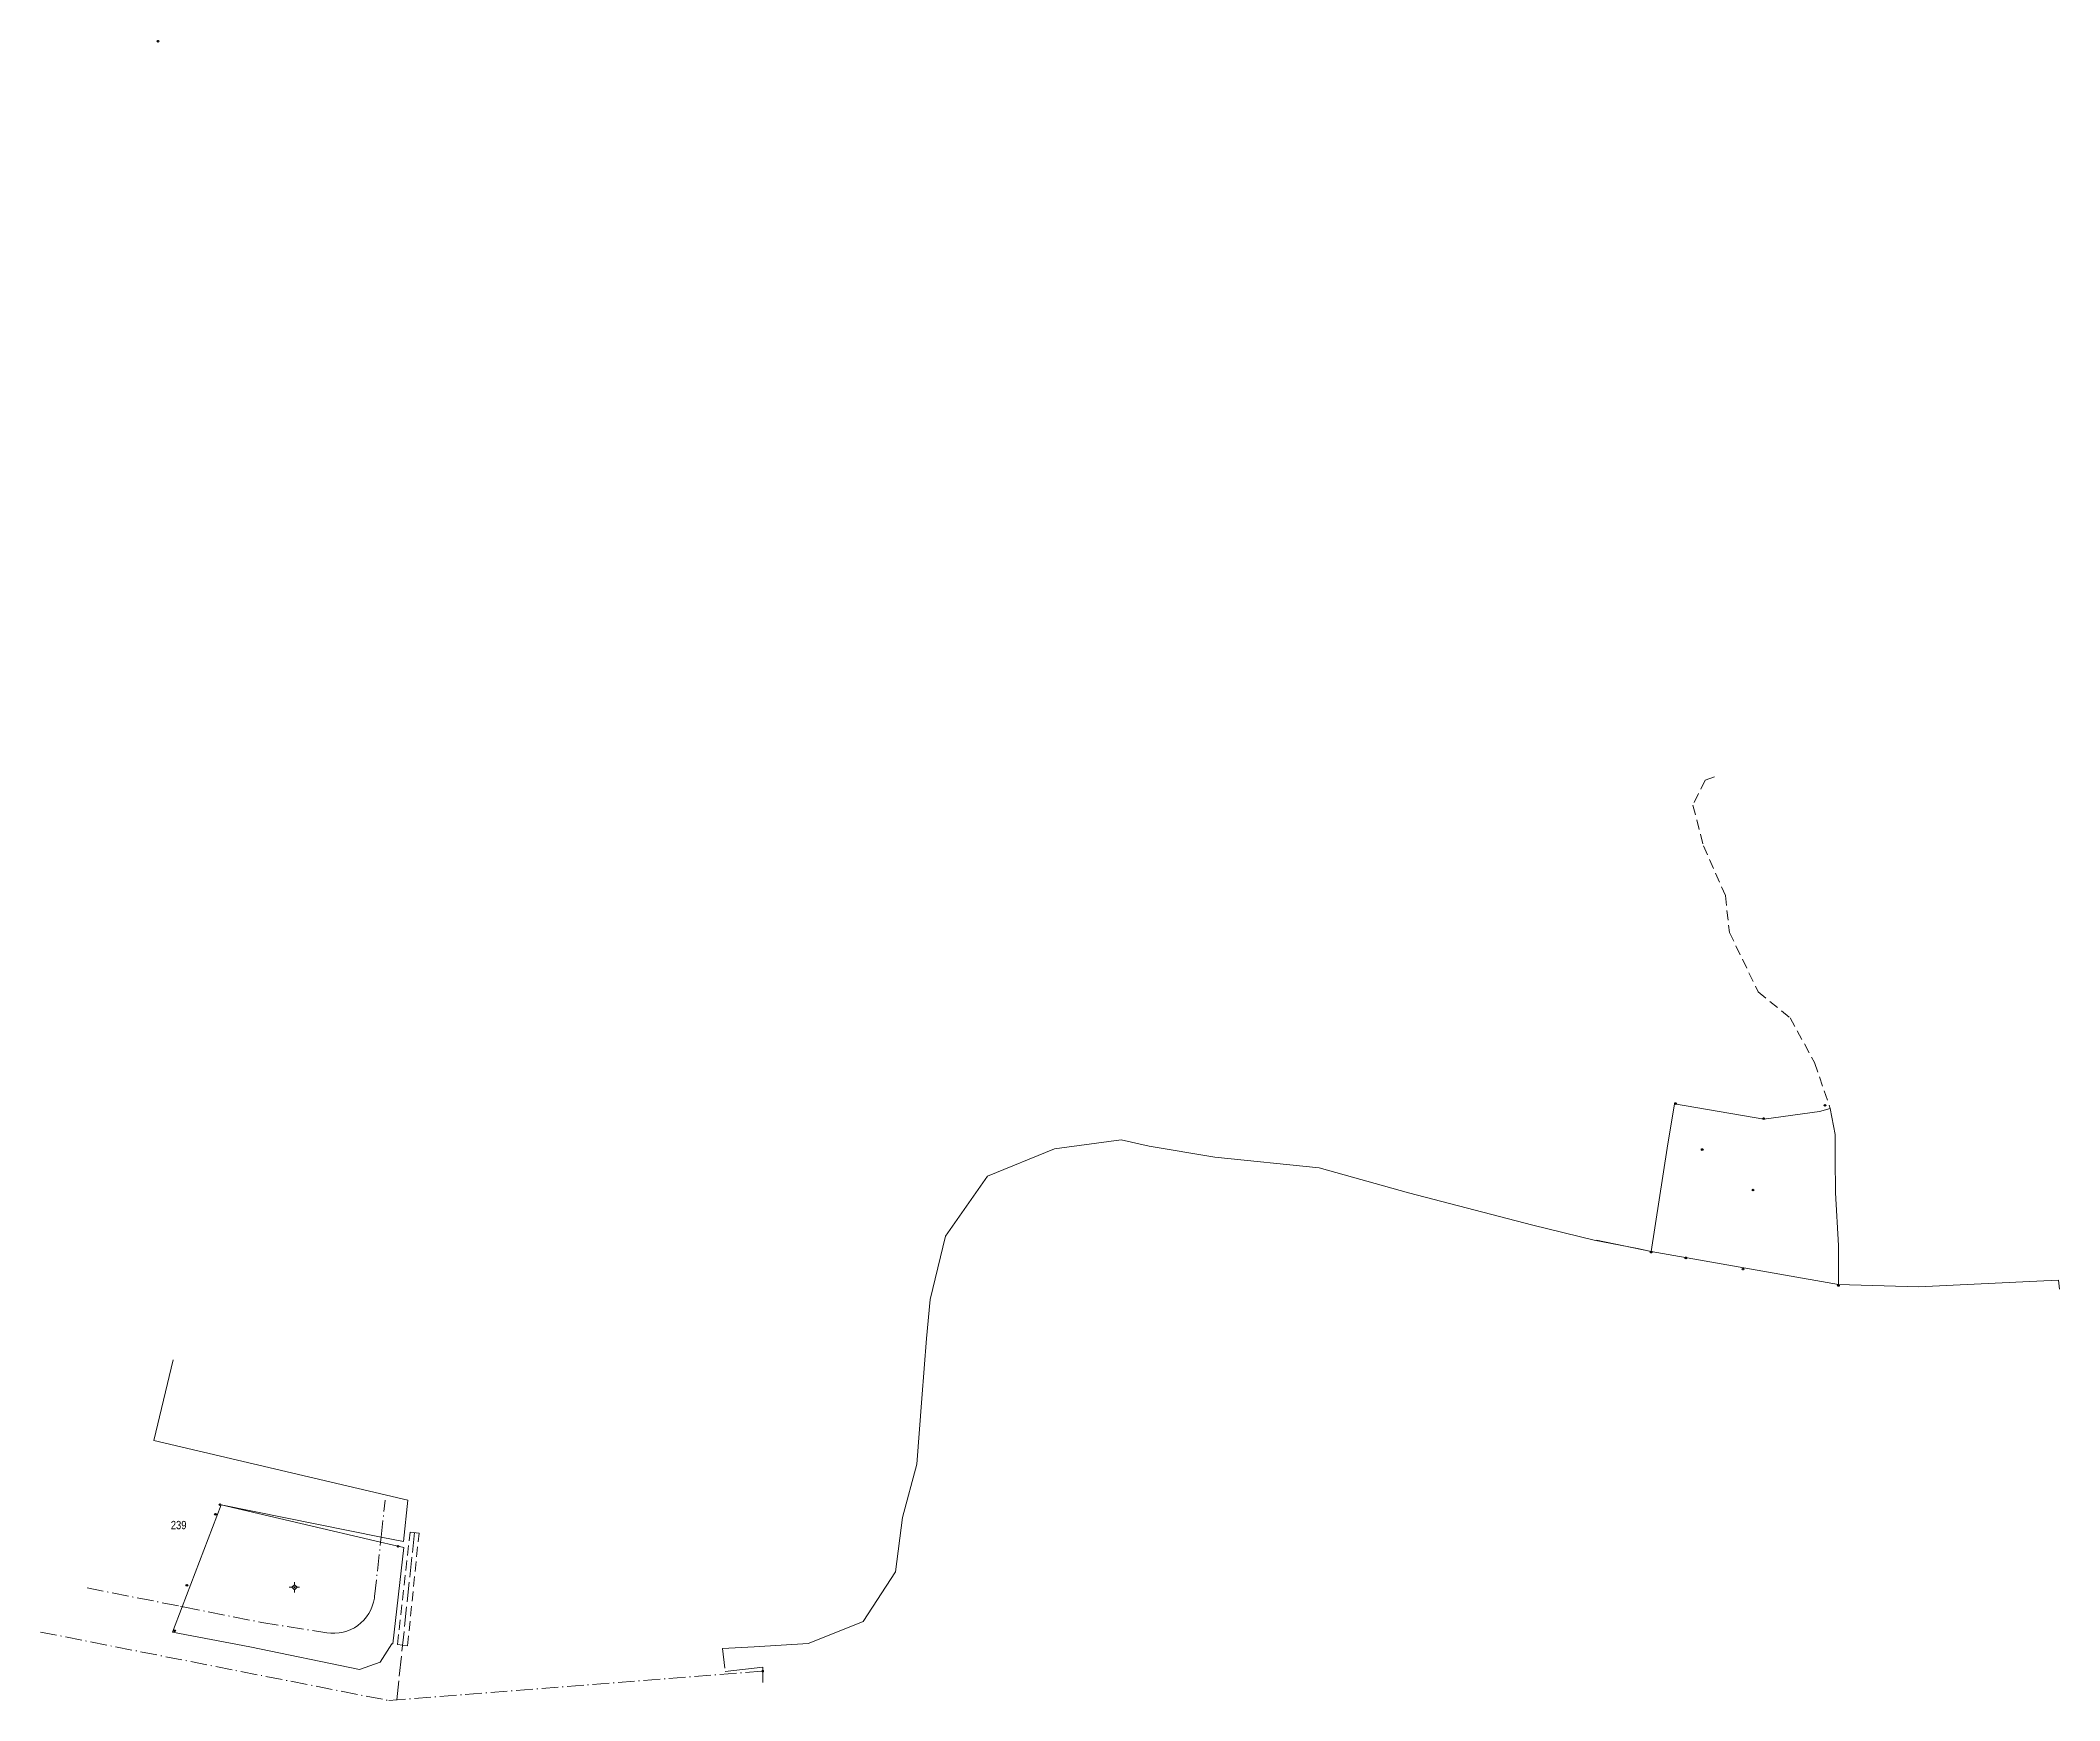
# Model space of a CAD drawing. Header units: metres. Extents: x 549122 to 551306, y 1837980 to 1840973.
# Drawn here: x 550098.7 to 550585.8, y 1837980.4 to 1838380.8 of the extents above.
import ezdxf
from ezdxf.enums import TextEntityAlignment as Align

# ---------------------------------------------------------------- set-up
doc = ezdxf.new("R2010")
doc.units = ezdxf.units.M
doc.header["$LTSCALE"] = 0.8
doc.header["$PDMODE"] = 32
doc.header["$PDSIZE"] = 0.4
for name, pattern in [('DOT_DASHED', [7.7, 5, -1.2, 0.3, -1.2]), ('LONG_DASH_SHORT_DASH', [9.9, 6, -1.2, 1.5, -1.2]), ('LONG_DASHED', [7.5, 6, -1.5]), ('MEDIUM_DASHED', [4.5, 3, -1.5])]:
    doc.linetypes.add(name, pattern=pattern)
for name, color, linetype, lineweight in [('1', 7, 'DOT_DASHED', 13), ('10', 7, 'Continuous', 13), ('11', 7, 'Continuous', 13), ('16', 7, 'Continuous', 13), ('22', 7, 'MEDIUM_DASHED', 13), ('23', 7, 'Continuous', 13), ('29', 7, 'MEDIUM_DASHED', 13), ('30', 7, 'DOT_DASHED', 13), ('59', 7, 'DOT_DASHED', 13)]:
    doc.layers.add(name, color=color, linetype=linetype, lineweight=lineweight)
doc.layers.add('2', color=7, linetype='Continuous')
doc.layers.add('7', color=7, linetype='Continuous')

msp = doc.modelspace()

# ---------------------------------------------------------------- hatches: boundary and pattern name
at = {"layer": '11'}
msp.add_hatch(color=256, dxfattribs=at).paths.add_polyline_path([(550160.12, 1838007.68, 1), (550159.82, 1838007.68, 1)])

# ---------------------------------------------------------------- linework, layer by layer
at = {"layer": '1'}
msp.add_line((550182.76, 1837980.35), (550272.94, 1837987.46), dxfattribs=at)
msp.add_point((550272.94, 1837987.46), dxfattribs=at)
at = {"layer": '10'}
for p, q in [((550474.04, 1838091.38), (550487.21, 1838088.64)), ((550132.89, 1838003), (550142.26, 1838027.53)), ((550142.26, 1838027.53), (550180.75, 1838018.55)), ((550272.94, 1837987.46), (550272.96, 1837984.69))]:
    msp.add_line(p, q, dxfattribs=at)
at = {"layer": '10', "linetype": 'LONG_DASH_SHORT_DASH'}
for p, q in [((550263.22, 1837992.95), (550263.9, 1837987.41)), ((550263.9, 1837987.41), (550264.56, 1837987.49))]:
    msp.add_line(p, q, dxfattribs=at)
at = {"layer": '10'}
for points in [[(550487.21, 1838088.64), (550491.11, 1838113.62), (550492.86, 1838124.31)], [(550530.44, 1838123.14), (550531.63, 1838116.92), (550531.6, 1838111.14), (550531.72, 1838102.81), (550532.4, 1838090.13), (550532.46, 1838080.7), (550487.21, 1838088.64)], [(550492.86, 1838124.31), (550514.45, 1838120.62), (550527.84, 1838122.4)], [(550130.74, 1838062.57), (550126.05, 1838043.12), (550187.29, 1838028.67), (550186.25, 1838018.72), (550180.88, 1838019.8)], [(550142.26, 1838027.53), (550142.28, 1838027.6), (550180.88, 1838019.8)], [(550132.89, 1838003), (550130.53, 1837996.82), (550149.21, 1837993.33), (550175.69, 1837987.83), (550180.63, 1837989.59), (550183.42, 1837994.05), (550183.72, 1837994.01), (550186.33, 1838017.25), (550180.75, 1838018.55)], [(550263.9, 1837987.41), (550272.93, 1837988.45), (550272.94, 1837987.46)]]:
    msp.add_lwpolyline(points, dxfattribs=at)
at = {"layer": '11'}
for p, q in [((550159.35, 1838007.68), (550158.72, 1838007.68)), ((550159.97, 1838008.93), (550159.97, 1838008.31)), ((550159.97, 1838007.05), (550159.97, 1838006.43)), ((550161.22, 1838007.68), (550160.59, 1838007.68))]:
    msp.add_line(p, q, dxfattribs=at)
msp.add_lwpolyline([(550159.97, 1838008.31), (550159.35, 1838007.68), (550159.97, 1838007.05), (550160.59, 1838007.68)], close=True, dxfattribs=at)
msp.add_circle((550159.97, 1838007.68), 0.15, dxfattribs=at)
at = {"layer": '16'}
for points in [[(550263.22, 1837992.95), (550270.85, 1837993.34), (550283.86, 1837994.09), (550290.52, 1837996.74), (550297.17, 1837999.4), (550304.93, 1838011.37), (550306.63, 1838024.55), (550310.08, 1838037.41), (550311.32, 1838053.2), (550312.45, 1838067.71), (550313.32, 1838077.08), (550316.99, 1838092.38), (550327.18, 1838106.85), (550343.33, 1838113.41), (550359.38, 1838115.57), (550366.13, 1838114.1), (550381.98, 1838111.39), (550407.18, 1838108.87), (550428.72, 1838102.82), (550458.72, 1838095.01), (550473.47, 1838091.38), (550483.92, 1838089.37), (550487.27, 1838088.69)], [(550532.38, 1838080.7), (550551.75, 1838080.13), (550581.94, 1838081.6), (550585.48, 1838081.76), (550585.76, 1838079.58)]]:
    msp.add_lwpolyline(points, dxfattribs=at)
at = {"layer": '22', "linetype": 'LONG_DASHED'}
msp.add_line((550188.93, 1838020.88), (550184.65, 1837980.5), dxfattribs=at)
at = {"layer": '22'}
for p, q in [((550184.83, 1837993.87), (550187.84, 1838021)), ((550187.27, 1837993.57), (550190.02, 1838020.76)), ((550187.84, 1838021), (550190.02, 1838020.76)), ((550184.83, 1837993.87), (550187.27, 1837993.57))]:
    msp.add_line(p, q, dxfattribs=at)
at = {"layer": '23'}
msp.add_line((550527.84, 1838122.4), (550530.44, 1838123.14), dxfattribs=at)
at = {"layer": '29'}
msp.add_lwpolyline([(550502.51, 1838203.14), (550500.26, 1838202.33), (550497.32, 1838196.28), (550499.84, 1838186.54), (550505.13, 1838174.52), (550506.11, 1838165.64), (550513.04, 1838151.26), (550520.73, 1838145.03), (550526.66, 1838134.21), (550530.44, 1838123.14)], dxfattribs=at)
at = {"layer": '30'}
for p, q in [((550180.88, 1838019.8), (550181.87, 1838028.73)), ((550180.75, 1838018.55), (550180.88, 1838019.8)), ((550109.93, 1838007.53), (550132.51, 1838003.08))]:
    msp.add_line(p, q, dxfattribs=at)
at = {"layer": '30', "linetype": 'Continuous'}
for p, q in [((550132.51, 1838003.08), (550132.89, 1838003)), ((550132.89, 1838003), (550133.13, 1838002.95))]:
    msp.add_line(p, q, dxfattribs=at)
at = {"layer": '30'}
msp.add_lwpolyline([(550133.13, 1838002.95), (550152.12, 1837999.2), (550167.78, 1837996.7), (550168.76, 1837996.59), (550169.74, 1837996.58), (550170.72, 1837996.66), (550171.69, 1837996.85), (550172.64, 1837997.12), (550173.55, 1837997.49), (550174.42, 1837997.94), (550175.24, 1837998.48), (550176.01, 1837999.1), (550176.71, 1837999.79), (550177.34, 1838000.54), (550177.9, 1838001.35), (550178.37, 1838002.22), (550178.75, 1838003.12), (550179.04, 1838004.06), (550179.24, 1838005.02), (550179.3, 1838005.48), (550180.75, 1838018.55)], dxfattribs=at)
at = {"layer": '59'}
msp.add_line((550098.68, 1837996.89), (550182.76, 1837980.35), dxfattribs=at)
at = {"layer": '7'}
for p in [(550127.06, 1838380.55), (550127.07, 1838380.56), (550127.07, 1838380.55), (550493.11, 1838124.35), (550529.17, 1838123.93), (550529.17, 1838123.91), (550514.39, 1838120.73), (550499.55, 1838113.26), (550511.81, 1838103.49), (550487.24, 1838088.51), (550495.61, 1838087.12), (550495.62, 1838087.09), (550495.62, 1838087.08), (550509.38, 1838084.42), (550509.38, 1838084.41), (550532.4, 1838080.49), (550532.41, 1838080.48), (550142.02, 1838027.59), (550140.91, 1838025.28), (550184.95, 1838017.57), (550184.96, 1838017.57), (550134.01, 1838008.17), (550131.04, 1837997.19), (550131.04, 1837997.18)]:
    msp.add_point(p, dxfattribs=at)

# ---------------------------------------------------------------- texts
at = {"layer": '2', "width": 0.85}
msp.add_text('239', height=2, dxfattribs=at).set_placement((550132.03, 1838021.69), align=Align.CENTER)

doc.saveas('drawing.dxf')
